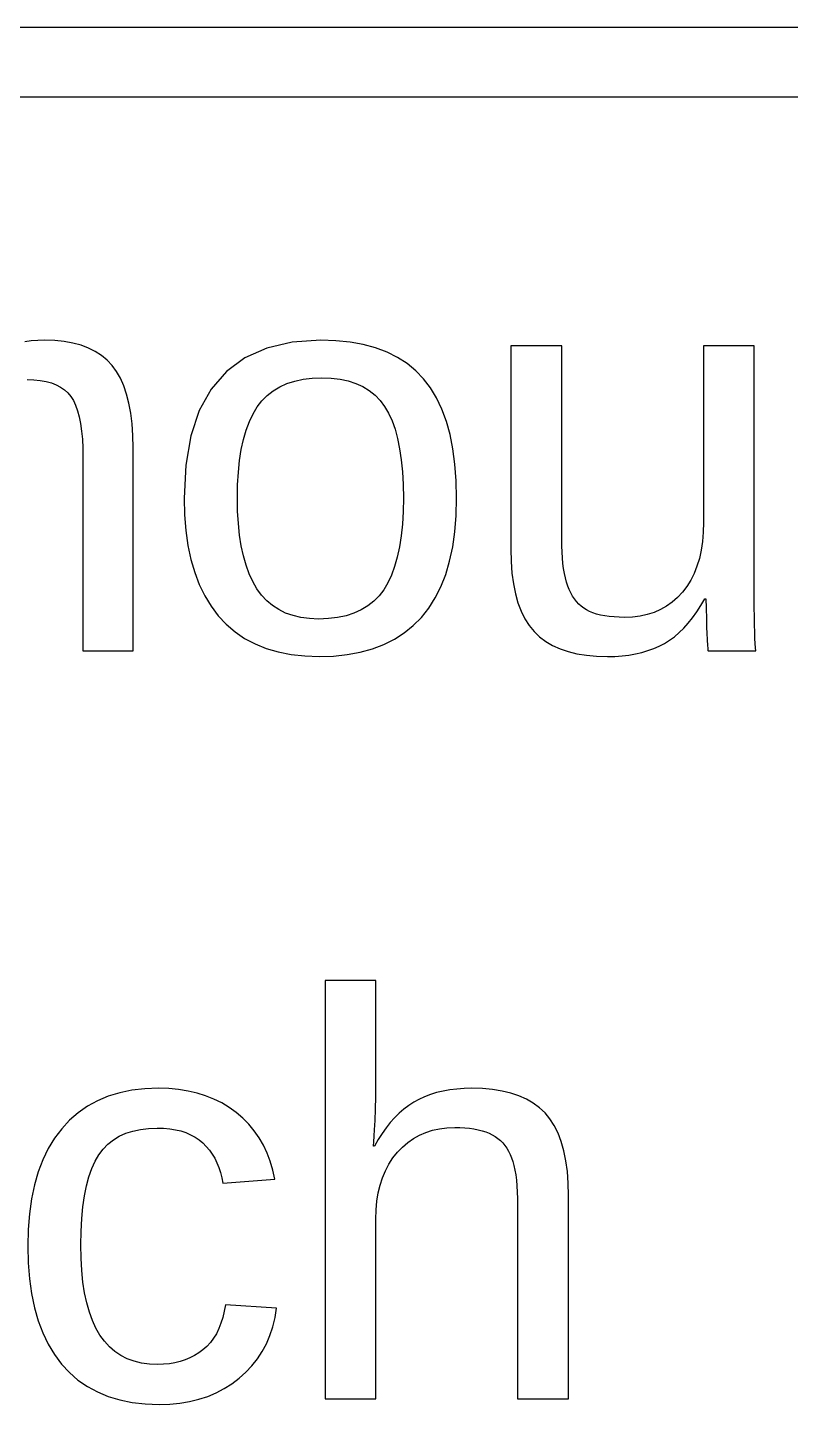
# Model space of a CAD drawing. Header units: metres. Extents: x 8.1 to 95, y -21.3 to 62.6.
# Drawn here: x 87.696 to 90.451, y 31.68 to 36.65 of the extents above; entities that cross this region are included whole.
import ezdxf

# ---------------------------------------------------------------- set-up
doc = ezdxf.new("R2010")
doc.units = ezdxf.units.M

msp = doc.modelspace()

# ---------------------------------------------------------------- linework, layer by layer
for p, q in [((95, 36.65), (76, 36.65)), ((76, 36.4), (95, 36.4)), ((87.7095, 35.5185), (87.686, 35.5155)), ((87.7337, 35.5203), (87.7095, 35.5185)), ((87.7589, 35.5209), (87.7337, 35.5203)), ((87.7948, 35.5198), (87.7589, 35.5209)), ((87.8285, 35.5164), (87.7948, 35.5198)), ((87.86, 35.5109), (87.8285, 35.5164)), ((87.8892, 35.503), (87.86, 35.5109)), ((87.9161, 35.493), (87.8892, 35.503)), ((87.9408, 35.4807), (87.9161, 35.493)), ((88.5599, 35.4928), (88.4808, 35.4576)), ((88.6513, 35.5139), (88.5599, 35.4928)), ((88.7548, 35.5209), (88.6513, 35.5139)), ((88.8092, 35.5192), (88.7548, 35.5209)), ((88.8604, 35.5141), (88.8092, 35.5192)), ((88.9082, 35.5055), (88.8604, 35.5141)), ((88.9527, 35.4935), (88.9082, 35.5055)), ((88.994, 35.4781), (88.9527, 35.4935)), ((89.6249, 35.5006), (89.4408, 35.5006)), ((89.4408, 35.5006), (89.4408, 34.7672)), ((89.6249, 34.8028), (89.6249, 35.5006)), ((90.3196, 35.5006), (90.1366, 35.5006)), ((90.1366, 35.5006), (90.1366, 34.8628)), ((90.3196, 34.635), (90.3196, 35.5006)), ((87.9633, 35.4662), (87.9408, 35.4807)), ((87.9835, 35.4494), (87.9633, 35.4662)), ((88.0015, 35.4304), (87.9835, 35.4494)), ((88.4808, 35.4576), (88.4138, 35.4084)), ((89.032, 35.4592), (88.994, 35.4781)), ((89.0666, 35.4369), (89.032, 35.4592)), ((88.0174, 35.4088), (88.0015, 35.4304)), ((88.0314, 35.3844), (88.0174, 35.4088)), ((88.4138, 35.4084), (88.3589, 35.3451)), ((89.098, 35.4112), (89.0666, 35.4369)), ((89.1261, 35.3821), (89.098, 35.4112)), ((87.6948, 35.3795), (87.7192, 35.3788)), ((87.7192, 35.3788), (87.742, 35.3765)), ((87.742, 35.3765), (87.7629, 35.3728)), ((87.7629, 35.3728), (87.7822, 35.3675)), ((87.7822, 35.3675), (87.7997, 35.3607)), ((87.7997, 35.3607), (87.8155, 35.3524)), ((87.8155, 35.3524), (87.8295, 35.3426)), ((87.8295, 35.3426), (87.8419, 35.3313)), ((88.0436, 35.3572), (88.0314, 35.3844)), ((88.0538, 35.327), (88.0436, 35.3572)), ((88.3589, 35.3451), (88.3163, 35.2678)), ((88.5831, 35.3388), (88.6068, 35.3531)), ((88.6068, 35.3531), (88.6326, 35.3648)), ((88.6326, 35.3648), (88.6606, 35.3739)), ((88.6606, 35.3739), (88.6908, 35.3804)), ((88.6908, 35.3804), (88.7233, 35.3843)), ((88.7233, 35.3843), (88.7579, 35.3856)), ((88.7579, 35.3856), (88.7922, 35.3844)), ((88.7922, 35.3844), (88.8243, 35.3805)), ((88.8243, 35.3805), (88.8541, 35.3742)), ((88.8541, 35.3742), (88.8817, 35.3652)), ((88.8817, 35.3652), (88.9069, 35.3538)), ((88.9069, 35.3538), (88.9299, 35.3398)), ((88.9299, 35.3398), (88.9506, 35.3232)), ((89.1511, 35.3493), (89.1261, 35.3821)), ((89.1731, 35.3128), (89.1511, 35.3493)), ((87.8419, 35.3313), (87.8524, 35.3185)), ((87.8524, 35.3185), (87.8616, 35.3037)), ((87.8616, 35.3037), (87.8697, 35.2865)), ((88.0623, 35.294), (88.0538, 35.327)), ((88.0688, 35.2582), (88.0623, 35.294)), ((88.5255, 35.2803), (88.5425, 35.3024)), ((88.5425, 35.3024), (88.5617, 35.3219)), ((88.5617, 35.3219), (88.5831, 35.3388)), ((88.9506, 35.3232), (88.969, 35.3041)), ((88.969, 35.3041), (88.9852, 35.2824)), ((89.1922, 35.2725), (89.1731, 35.3128)), ((87.8697, 35.2865), (87.8768, 35.2668)), ((87.8768, 35.2668), (87.8827, 35.2448)), ((87.8827, 35.2448), (87.8876, 35.2202)), ((88.0735, 35.2194), (88.0688, 35.2582)), ((88.3163, 35.2678), (88.2859, 35.1763)), ((88.4971, 35.2277), (88.5104, 35.2555)), ((88.5104, 35.2555), (88.5255, 35.2803)), ((88.9852, 35.2824), (88.9994, 35.2579)), ((88.9994, 35.2579), (89.0119, 35.2303)), ((89.2084, 35.2284), (89.1922, 35.2725)), ((87.8876, 35.2202), (87.8913, 35.1933)), ((87.8913, 35.1933), (87.894, 35.1639)), ((88.0763, 35.1778), (88.0735, 35.2194)), ((88.4759, 35.1634), (88.4856, 35.197)), ((88.4856, 35.197), (88.4971, 35.2277)), ((89.0119, 35.2303), (89.0228, 35.1997)), ((89.0228, 35.1997), (89.032, 35.166)), ((89.2216, 35.1806), (89.2084, 35.2284)), ((87.894, 35.1639), (87.8956, 35.132)), ((88.0772, 35.1334), (88.0763, 35.1778)), ((88.2859, 35.1763), (88.2676, 35.0708)), ((88.4679, 35.1268), (88.4759, 35.1634)), ((89.032, 35.166), (89.0395, 35.1292)), ((89.2319, 35.1289), (89.2216, 35.1806)), ((87.8956, 35.132), (87.8962, 35.0978)), ((87.8962, 35.0978), (87.8962, 34.4)), ((88.0772, 34.4), (88.0772, 35.1334)), ((88.4617, 35.0873), (88.4679, 35.1268)), ((89.0395, 35.1292), (89.0453, 35.0894)), ((89.2392, 35.0735), (89.2319, 35.1289)), ((88.2676, 35.0708), (88.2615, 34.9513)), ((88.4546, 34.9996), (88.4573, 35.0449)), ((88.4573, 35.0449), (88.4617, 35.0873)), ((89.0453, 35.0894), (89.0495, 35.0464)), ((89.0495, 35.0464), (89.052, 35.0004)), ((89.2437, 35.0143), (89.2392, 35.0735)), ((88.4537, 34.9513), (88.4546, 34.9996)), ((89.052, 35.0004), (89.0529, 34.9513)), ((89.2451, 34.9513), (89.2437, 35.0143)), ((88.2615, 34.9513), (88.263, 34.8912)), ((88.4546, 34.9043), (88.4537, 34.9513)), ((89.0529, 34.9513), (89.052, 34.9028)), ((89.2435, 34.8889), (89.2451, 34.9513)), ((88.4572, 34.8599), (88.4546, 34.9043)), ((89.052, 34.9028), (89.0494, 34.8573)), ((88.263, 34.8912), (88.2676, 34.8343)), ((88.4616, 34.8182), (88.4572, 34.8599)), ((89.0494, 34.8573), (89.045, 34.8147)), ((89.2388, 34.8302), (89.2435, 34.8889)), ((90.1366, 34.8628), (90.1356, 34.828)), ((88.2676, 34.8343), (88.2752, 34.7807)), ((88.4677, 34.7792), (88.4616, 34.8182)), ((89.045, 34.8147), (89.0389, 34.775)), ((89.231, 34.7751), (89.2388, 34.8302)), ((89.6252, 34.7792), (89.6249, 34.8028)), ((90.1328, 34.7948), (90.1281, 34.7635)), ((90.1356, 34.828), (90.1328, 34.7948)), ((88.2752, 34.7807), (88.2858, 34.7303)), ((88.4756, 34.7429), (88.4677, 34.7792)), ((88.4852, 34.7092), (88.4756, 34.7429)), ((89.0389, 34.775), (89.031, 34.7383)), ((89.22, 34.7236), (89.231, 34.7751)), ((89.4408, 34.7672), (89.4418, 34.7225)), ((89.6259, 34.7568), (89.6252, 34.7792)), ((89.6273, 34.7357), (89.6259, 34.7568)), ((90.1281, 34.7635), (90.1215, 34.7338)), ((88.2858, 34.7303), (88.2995, 34.6831)), ((88.4965, 34.6782), (88.4852, 34.7092)), ((89.0214, 34.7045), (89.0101, 34.6736)), ((89.031, 34.7383), (89.0214, 34.7045)), ((89.2059, 34.6758), (89.22, 34.7236)), ((89.4418, 34.7225), (89.4449, 34.6808)), ((89.6291, 34.7157), (89.6273, 34.7357)), ((89.6315, 34.6969), (89.6291, 34.7157)), ((89.6344, 34.6794), (89.6315, 34.6969)), ((90.113, 34.7059), (90.1026, 34.6797)), ((90.1215, 34.7338), (90.113, 34.7059)), ((88.2995, 34.6831), (88.3162, 34.6391)), ((88.5096, 34.6499), (88.4965, 34.6782)), ((88.5244, 34.6243), (88.5096, 34.6499)), ((88.997, 34.6457), (88.9822, 34.6207)), ((89.0101, 34.6736), (88.997, 34.6457)), ((89.1886, 34.6317), (89.2059, 34.6758)), ((89.4449, 34.6808), (89.4501, 34.6419)), ((89.6378, 34.663), (89.6344, 34.6794)), ((89.6418, 34.6479), (89.6378, 34.663)), ((89.6463, 34.6339), (89.6418, 34.6479)), ((90.0904, 34.6553), (90.0763, 34.6325)), ((90.1026, 34.6797), (90.0904, 34.6553)), ((88.3162, 34.6391), (88.336, 34.5984)), ((88.336, 34.5984), (88.3587, 34.5609)), ((88.5411, 34.6013), (88.5244, 34.6243)), ((88.5598, 34.5811), (88.5411, 34.6013)), ((88.9653, 34.5985), (88.9461, 34.5789)), ((88.9822, 34.6207), (88.9653, 34.5985)), ((89.1682, 34.5912), (89.1886, 34.6317)), ((89.4501, 34.6419), (89.4574, 34.6059)), ((89.4574, 34.6059), (89.4667, 34.5729)), ((89.6513, 34.621), (89.6463, 34.6339)), ((89.657, 34.6089), (89.6513, 34.621)), ((89.6633, 34.5977), (89.657, 34.6089)), ((89.6703, 34.5872), (89.6633, 34.5977)), ((90.0603, 34.6116), (90.0426, 34.5926)), ((90.0763, 34.6325), (90.0603, 34.6116)), ((90.3197, 34.5941), (90.3196, 34.635)), ((90.3199, 34.5569), (90.3197, 34.5941)), ((88.3587, 34.5609), (88.3846, 34.5266)), ((88.5805, 34.5635), (88.5598, 34.5811)), ((88.6032, 34.5487), (88.5805, 34.5635)), ((88.6279, 34.5365), (88.6032, 34.5487)), ((88.9007, 34.5476), (88.8746, 34.5358)), ((88.9246, 34.562), (88.9007, 34.5476)), ((88.9461, 34.5789), (88.9246, 34.562)), ((89.118, 34.521), (89.1447, 34.5543)), ((89.1447, 34.5543), (89.1682, 34.5912)), ((89.4667, 34.5729), (89.4781, 34.5427)), ((89.6778, 34.5776), (89.6703, 34.5872)), ((89.686, 34.5688), (89.6778, 34.5776)), ((89.6949, 34.5609), (89.686, 34.5688)), ((89.7043, 34.5538), (89.6949, 34.5609)), ((89.7144, 34.5475), (89.7043, 34.5538)), ((89.7253, 34.5419), (89.7144, 34.5475)), ((89.9814, 34.549), (89.9582, 34.5389)), ((90.0032, 34.5613), (89.9814, 34.549)), ((90.0236, 34.5758), (90.0032, 34.5613)), ((90.0426, 34.5926), (90.0236, 34.5758)), ((90.1126, 34.5408), (90.1274, 34.5637)), ((90.1274, 34.5637), (90.1416, 34.5882)), ((90.1416, 34.5882), (90.1447, 34.5882)), ((90.1447, 34.5882), (90.1456, 34.555)), ((90.1456, 34.555), (90.1468, 34.5147)), ((90.3203, 34.5234), (90.3199, 34.5569)), ((88.3846, 34.5266), (88.4134, 34.4958)), ((88.4134, 34.4958), (88.4451, 34.4686)), ((88.6546, 34.5271), (88.6279, 34.5365)), ((88.6833, 34.5203), (88.6546, 34.5271)), ((88.714, 34.5163), (88.6833, 34.5203)), ((88.7467, 34.5149), (88.714, 34.5163)), ((88.7821, 34.5162), (88.7467, 34.5149)), ((88.8153, 34.5202), (88.7821, 34.5162)), ((88.8461, 34.5267), (88.8153, 34.5202)), ((88.8746, 34.5358), (88.8461, 34.5267)), ((89.0883, 34.4914), (89.118, 34.521)), ((89.4781, 34.5427), (89.4915, 34.5155)), ((89.4915, 34.5155), (89.5071, 34.4911)), ((89.7374, 34.537), (89.7253, 34.5419)), ((89.7505, 34.5328), (89.7374, 34.537)), ((89.7646, 34.5292), (89.7505, 34.5328)), ((89.7799, 34.5263), (89.7646, 34.5292)), ((89.7962, 34.524), (89.7799, 34.5263)), ((89.8137, 34.5223), (89.7962, 34.524)), ((89.8322, 34.5214), (89.8137, 34.5223)), ((89.8517, 34.521), (89.8322, 34.5214)), ((89.8804, 34.5222), (89.8517, 34.521)), ((89.9077, 34.5255), (89.8804, 34.5222)), ((89.9337, 34.5311), (89.9077, 34.5255)), ((89.9582, 34.5389), (89.9337, 34.5311)), ((90.0654, 34.4821), (90.0817, 34.5001)), ((90.0817, 34.5001), (90.0974, 34.5196)), ((90.0974, 34.5196), (90.1126, 34.5408)), ((90.1468, 34.5147), (90.1475, 34.4942)), ((90.1475, 34.4942), (90.1479, 34.4859)), ((90.3208, 34.4936), (90.3203, 34.5234)), ((88.4451, 34.4686), (88.4797, 34.445)), ((88.4797, 34.445), (88.5173, 34.425)), ((89.0204, 34.4425), (89.0558, 34.4652)), ((89.0558, 34.4652), (89.0883, 34.4914)), ((89.5071, 34.4911), (89.5247, 34.4697)), ((89.5247, 34.4697), (89.5445, 34.4508)), ((89.5445, 34.4508), (89.5668, 34.4341)), ((90.0138, 34.4383), (90.0315, 34.4512)), ((90.0315, 34.4512), (90.0487, 34.4659)), ((90.0487, 34.4659), (90.0654, 34.4821)), ((90.1479, 34.4859), (90.1512, 34.4184)), ((90.3215, 34.4675), (90.3208, 34.4936)), ((90.3224, 34.4451), (90.3215, 34.4675)), ((90.3233, 34.4264), (90.3224, 34.4451)), ((87.8962, 34.4), (88.0772, 34.4)), ((88.5173, 34.425), (88.5577, 34.4087)), ((88.5577, 34.4087), (88.6011, 34.396)), ((88.6011, 34.396), (88.6474, 34.3869)), ((88.8506, 34.3866), (88.8973, 34.3954)), ((88.8973, 34.3954), (88.9412, 34.4076)), ((88.9412, 34.4076), (88.9822, 34.4233)), ((88.9822, 34.4233), (89.0204, 34.4425)), ((89.5668, 34.4341), (89.5914, 34.4196)), ((89.5914, 34.4196), (89.6185, 34.4074)), ((89.6185, 34.4074), (89.6479, 34.3974)), ((89.6479, 34.3974), (89.6798, 34.3897)), ((89.914, 34.3943), (89.9359, 34.4007)), ((89.9359, 34.4007), (89.9568, 34.4083)), ((89.9568, 34.4083), (89.9767, 34.417)), ((89.9767, 34.417), (89.9957, 34.4269)), ((89.9957, 34.4269), (90.0138, 34.4383)), ((90.1512, 34.4184), (90.1517, 34.411)), ((90.1517, 34.411), (90.1521, 34.4053)), ((90.1521, 34.4053), (90.1526, 34.4013)), ((90.1526, 34.4013), (90.1528, 34.4)), ((90.1528, 34.4), (90.3257, 34.4)), ((90.3245, 34.4113), (90.3233, 34.4264)), ((90.3257, 34.4), (90.3245, 34.4113)), ((88.6474, 34.3869), (88.6966, 34.3815)), ((88.6966, 34.3815), (88.7487, 34.3797)), ((88.7487, 34.3797), (88.8011, 34.3814)), ((88.8011, 34.3814), (88.8506, 34.3866)), ((89.6798, 34.3897), (89.714, 34.3841)), ((89.714, 34.3841), (89.7507, 34.3808)), ((89.7507, 34.3808), (89.7897, 34.3797)), ((89.7897, 34.3797), (89.8165, 34.3802)), ((89.8165, 34.3802), (89.8424, 34.382)), ((89.8424, 34.382), (89.8673, 34.3849)), ((89.8673, 34.3849), (89.8912, 34.389)), ((89.8912, 34.389), (89.914, 34.3943)), ((88.9536, 33.2095), (88.7705, 33.2095)), ((88.7705, 33.2095), (88.7705, 31.7)), ((88.9536, 32.8169), (88.9536, 33.2095)), ((88.0291, 32.8047), (87.9876, 32.7921)), ((88.0732, 32.8137), (88.0291, 32.8047)), ((88.1199, 32.8191), (88.0732, 32.8137)), ((88.1692, 32.8209), (88.1199, 32.8191)), ((88.2061, 32.8198), (88.1692, 32.8209)), ((88.2414, 32.8166), (88.2061, 32.8198)), ((88.2754, 32.8112), (88.2414, 32.8166)), ((88.308, 32.8036), (88.2754, 32.8112)), ((88.9535, 32.803), (88.9536, 32.8169)), ((89.1728, 32.8054), (89.1505, 32.7985)), ((89.1961, 32.811), (89.1728, 32.8054)), ((89.2206, 32.8153), (89.1961, 32.811)), ((89.2461, 32.8184), (89.2206, 32.8153)), ((89.2727, 32.8203), (89.2461, 32.8184)), ((89.3004, 32.8209), (89.2727, 32.8203)), ((89.339, 32.8198), (89.3004, 32.8209)), ((89.3753, 32.8165), (89.339, 32.8198)), ((89.4093, 32.811), (89.3753, 32.8165)), ((89.441, 32.8033), (89.4093, 32.811)), ((87.9124, 32.7561), (87.8788, 32.7326)), ((87.9487, 32.7759), (87.9124, 32.7561)), ((87.9876, 32.7921), (87.9487, 32.7759)), ((88.3391, 32.7939), (88.308, 32.8036)), ((88.3688, 32.782), (88.3391, 32.7939)), ((88.3971, 32.768), (88.3688, 32.782)), ((88.424, 32.7518), (88.3971, 32.768)), ((88.9525, 32.7467), (88.9529, 32.7609)), ((88.9529, 32.7609), (88.9532, 32.775)), ((88.9532, 32.775), (88.9534, 32.7891)), ((88.9534, 32.7891), (88.9535, 32.803)), ((89.0722, 32.7587), (89.0547, 32.7454)), ((89.0904, 32.7706), (89.0722, 32.7587)), ((89.1093, 32.7811), (89.0904, 32.7706)), ((89.1294, 32.7905), (89.1093, 32.7811)), ((89.1505, 32.7985), (89.1294, 32.7905)), ((89.4703, 32.7935), (89.441, 32.8033)), ((89.4973, 32.7814), (89.4703, 32.7935)), ((89.522, 32.7671), (89.4973, 32.7814)), ((89.5443, 32.7506), (89.522, 32.7671)), ((87.8477, 32.7056), (87.8193, 32.675)), ((87.8788, 32.7326), (87.8477, 32.7056)), ((88.4495, 32.7334), (88.424, 32.7518)), ((88.4732, 32.7132), (88.4495, 32.7334)), ((88.4949, 32.6913), (88.4732, 32.7132)), ((88.9507, 32.7033), (88.9514, 32.7179)), ((88.9514, 32.7179), (88.952, 32.7323)), ((88.952, 32.7323), (88.9525, 32.7467)), ((89.0214, 32.7145), (89.0056, 32.6969)), ((89.0378, 32.7306), (89.0214, 32.7145)), ((89.0547, 32.7454), (89.0378, 32.7306)), ((89.5644, 32.7319), (89.5443, 32.7506)), ((89.5822, 32.7106), (89.5644, 32.7319)), ((89.5979, 32.6864), (89.5822, 32.7106)), ((87.8193, 32.675), (87.7937, 32.6409)), ((88.0273, 32.6477), (88.0507, 32.6584)), ((88.0507, 32.6584), (88.0761, 32.6668)), ((88.0761, 32.6668), (88.1035, 32.6727)), ((88.1035, 32.6727), (88.1328, 32.6763)), ((88.1328, 32.6763), (88.1642, 32.6775)), ((88.1642, 32.6775), (88.1873, 32.6768)), ((88.1873, 32.6768), (88.2092, 32.6749)), ((88.2092, 32.6749), (88.2299, 32.6715)), ((88.2299, 32.6715), (88.2494, 32.6669)), ((88.2494, 32.6669), (88.2677, 32.6609)), ((88.2677, 32.6609), (88.2849, 32.6535)), ((88.5145, 32.6678), (88.4949, 32.6913)), ((88.5321, 32.6426), (88.5145, 32.6678)), ((88.9479, 32.6508), (88.95, 32.6887)), ((88.95, 32.6887), (88.9507, 32.7033)), ((88.9759, 32.6575), (88.9619, 32.6357)), ((88.9905, 32.6779), (88.9759, 32.6575)), ((89.0056, 32.6969), (88.9905, 32.6779)), ((89.1107, 32.6519), (89.1337, 32.6618)), ((89.1337, 32.6618), (89.1579, 32.6696)), ((89.1579, 32.6696), (89.1835, 32.6751)), ((89.1835, 32.6751), (89.2103, 32.6784)), ((89.2103, 32.6784), (89.2384, 32.6795)), ((89.2384, 32.6795), (89.2571, 32.6792)), ((89.2571, 32.6792), (89.2749, 32.6782)), ((89.2749, 32.6782), (89.2918, 32.6766)), ((89.2918, 32.6766), (89.3078, 32.6743)), ((89.3078, 32.6743), (89.3228, 32.6714)), ((89.3228, 32.6714), (89.3369, 32.6678)), ((89.3369, 32.6678), (89.3501, 32.6635)), ((89.3501, 32.6635), (89.3623, 32.6586)), ((89.3623, 32.6586), (89.3736, 32.6531)), ((89.6116, 32.6592), (89.5979, 32.6864)), ((89.6231, 32.629), (89.6116, 32.6592)), ((87.7937, 32.6409), (87.7711, 32.6036)), ((87.969, 32.6012), (87.9865, 32.619)), ((87.9865, 32.619), (88.0059, 32.6346)), ((88.0059, 32.6346), (88.0273, 32.6477)), ((88.2849, 32.6535), (88.3008, 32.6449)), ((88.3008, 32.6449), (88.3154, 32.6349)), ((88.3154, 32.6349), (88.3289, 32.6236)), ((88.3289, 32.6236), (88.3413, 32.6112)), ((88.3413, 32.6112), (88.3525, 32.5978)), ((88.5476, 32.6158), (88.5321, 32.6426)), ((88.5611, 32.5874), (88.5476, 32.6158)), ((88.9454, 32.6124), (88.9457, 32.6154)), ((88.9485, 32.6124), (88.9454, 32.6124)), ((88.9457, 32.6154), (88.9464, 32.6254)), ((88.9464, 32.6254), (88.9479, 32.6508)), ((88.9619, 32.6357), (88.9485, 32.6124)), ((89.0314, 32.59), (89.0493, 32.6088)), ((89.0493, 32.6088), (89.0685, 32.6254)), ((89.0685, 32.6254), (89.089, 32.6398)), ((89.089, 32.6398), (89.1107, 32.6519)), ((89.3736, 32.6531), (89.3842, 32.6468)), ((89.3842, 32.6468), (89.394, 32.6398)), ((89.394, 32.6398), (89.4032, 32.6321)), ((89.4032, 32.6321), (89.4116, 32.6237)), ((89.4116, 32.6237), (89.4194, 32.6144)), ((89.4194, 32.6144), (89.4265, 32.6045)), ((89.6325, 32.5958), (89.6231, 32.629)), ((87.7515, 32.563), (87.7349, 32.5192)), ((87.7711, 32.6036), (87.7515, 32.563)), ((87.9279, 32.5314), (87.9399, 32.5578)), ((87.9399, 32.5578), (87.9536, 32.5809)), ((87.9536, 32.5809), (87.969, 32.6012)), ((88.3525, 32.5978), (88.3627, 32.5835)), ((88.3627, 32.5835), (88.3718, 32.5683)), ((88.3718, 32.5683), (88.3799, 32.5521)), ((88.5726, 32.5574), (88.5611, 32.5874)), ((88.582, 32.5257), (88.5726, 32.5574)), ((89.0006, 32.5472), (89.015, 32.5694)), ((89.015, 32.5694), (89.0314, 32.59)), ((89.4265, 32.6045), (89.433, 32.5938)), ((89.433, 32.5938), (89.4388, 32.5824)), ((89.4388, 32.5824), (89.4438, 32.5702)), ((89.4438, 32.5702), (89.4483, 32.5569)), ((89.4483, 32.5569), (89.4523, 32.5422)), ((89.6399, 32.5597), (89.6325, 32.5958)), ((89.6451, 32.5206), (89.6399, 32.5597)), ((87.7349, 32.5192), (87.7214, 32.4721)), ((87.9174, 32.5018), (87.9279, 32.5314)), ((88.3799, 32.5521), (88.3868, 32.535)), ((88.3868, 32.535), (88.3927, 32.517)), ((88.3927, 32.517), (88.3974, 32.498)), ((88.5893, 32.4924), (88.582, 32.5257)), ((88.9776, 32.4982), (88.9881, 32.5235)), ((88.9881, 32.5235), (89.0006, 32.5472)), ((89.4523, 32.5422), (89.4557, 32.5259)), ((89.4557, 32.5259), (89.4586, 32.5083)), ((89.4586, 32.5083), (89.461, 32.4891)), ((89.6483, 32.4785), (89.6451, 32.5206)), ((87.7214, 32.4721), (87.7108, 32.4218)), ((87.9013, 32.4327), (87.9086, 32.4689)), ((87.9086, 32.4689), (87.9174, 32.5018)), ((88.3974, 32.498), (88.4012, 32.4781)), ((88.4012, 32.4781), (88.5893, 32.4924)), ((88.9622, 32.4431), (88.9689, 32.4714)), ((88.9689, 32.4714), (88.9776, 32.4982)), ((89.461, 32.4891), (89.4628, 32.4685)), ((89.4628, 32.4685), (89.4641, 32.4464)), ((89.6493, 32.4334), (89.6483, 32.4785)), ((87.7108, 32.4218), (87.7033, 32.3682)), ((87.8957, 32.3933), (87.9013, 32.4327)), ((88.9545, 32.3819), (88.9574, 32.4132)), ((88.9574, 32.4132), (88.9622, 32.4431)), ((89.4641, 32.4464), (89.4649, 32.4228)), ((89.4649, 32.4228), (89.4652, 32.3978)), ((89.6493, 31.7), (89.6493, 32.4334)), ((87.7033, 32.3682), (87.6988, 32.3114)), ((87.8917, 32.3506), (87.8957, 32.3933)), ((88.9536, 32.349), (88.9545, 32.3819)), ((89.4652, 32.3978), (89.4652, 31.7)), ((87.6988, 32.3114), (87.6973, 32.2513)), ((87.8893, 32.3046), (87.8917, 32.3506)), ((88.9536, 31.7), (88.9536, 32.349)), ((87.8885, 32.2554), (87.8893, 32.3046)), ((87.6973, 32.2513), (87.6988, 32.1908)), ((87.8893, 32.208), (87.8885, 32.2554)), ((87.8919, 32.1633), (87.8893, 32.208)), ((87.6988, 32.1908), (87.7033, 32.1336)), ((87.8962, 32.1216), (87.8919, 32.1633)), ((87.7033, 32.1336), (87.7108, 32.0797)), ((87.9021, 32.0826), (87.8962, 32.1216)), ((87.7108, 32.0797), (87.7213, 32.0291)), ((87.9098, 32.0464), (87.9021, 32.0826)), ((87.7213, 32.0291), (87.7348, 31.9818)), ((87.9192, 32.013), (87.9098, 32.0464)), ((87.9303, 31.9825), (87.9192, 32.013)), ((88.4063, 32.016), (88.401, 31.9937)), ((88.4103, 32.0397), (88.4063, 32.016)), ((88.5954, 32.0275), (88.4103, 32.0397)), ((88.5895, 31.9931), (88.5954, 32.0275)), ((87.7348, 31.9818), (87.7513, 31.9378)), ((87.9431, 31.9548), (87.9303, 31.9825)), ((88.3945, 31.9728), (88.3868, 31.9533)), ((88.401, 31.9937), (88.3945, 31.9728)), ((88.5709, 31.9289), (88.5814, 31.9602)), ((88.5814, 31.9602), (88.5895, 31.9931)), ((87.7513, 31.9378), (87.7708, 31.8971)), ((87.9576, 31.9299), (87.9431, 31.9548)), ((87.9739, 31.9077), (87.9576, 31.9299)), ((88.3676, 31.9186), (88.3561, 31.9033)), ((88.3778, 31.9352), (88.3676, 31.9186)), ((88.3868, 31.9533), (88.3778, 31.9352)), ((88.5582, 31.8991), (88.5709, 31.9289)), ((87.7708, 31.8971), (87.7933, 31.8597)), ((87.7933, 31.8597), (87.8188, 31.8256)), ((87.9919, 31.8881), (87.9739, 31.9077)), ((88.0116, 31.8711), (87.9919, 31.8881)), ((88.033, 31.8567), (88.0116, 31.8711)), ((88.3145, 31.8659), (88.2987, 31.8561)), ((88.3294, 31.877), (88.3145, 31.8659)), ((88.3434, 31.8894), (88.3294, 31.877)), ((88.3561, 31.9033), (88.3434, 31.8894)), ((88.5258, 31.8444), (88.5431, 31.871)), ((88.5431, 31.871), (88.5582, 31.8991)), ((87.8188, 31.8256), (87.8472, 31.795)), ((88.0562, 31.845), (88.033, 31.8567)), ((88.0811, 31.8358), (88.0562, 31.845)), ((88.1077, 31.8293), (88.0811, 31.8358)), ((88.1361, 31.8254), (88.1077, 31.8293)), ((88.1662, 31.8241), (88.1361, 31.8254)), ((88.1875, 31.8247), (88.1662, 31.8241)), ((88.208, 31.8267), (88.1875, 31.8247)), ((88.2277, 31.83), (88.208, 31.8267)), ((88.2466, 31.8345), (88.2277, 31.83)), ((88.2648, 31.8404), (88.2466, 31.8345)), ((88.2821, 31.8476), (88.2648, 31.8404)), ((88.2987, 31.8561), (88.2821, 31.8476)), ((88.4843, 31.7961), (88.5062, 31.8195)), ((88.5062, 31.8195), (88.5258, 31.8444)), ((87.8472, 31.795), (87.8782, 31.7679)), ((87.8782, 31.7679), (87.912, 31.7445)), ((88.4341, 31.7544), (88.4601, 31.7742)), ((88.4601, 31.7742), (88.4843, 31.7961)), ((87.912, 31.7445), (87.9485, 31.7247)), ((87.9485, 31.7247), (87.9876, 31.7085)), ((88.3468, 31.7088), (88.3774, 31.7217)), ((88.3774, 31.7217), (88.4065, 31.7369)), ((88.4065, 31.7369), (88.4341, 31.7544)), ((87.9876, 31.7085), (88.0295, 31.6959)), ((88.0295, 31.6959), (88.074, 31.6869)), ((88.074, 31.6869), (88.1213, 31.6815)), ((88.1213, 31.6815), (88.1713, 31.6797)), ((88.1713, 31.6797), (88.2094, 31.6808)), ((88.2094, 31.6808), (88.246, 31.6843)), ((88.246, 31.6843), (88.2811, 31.6902)), ((88.2811, 31.6902), (88.3147, 31.6983)), ((88.3147, 31.6983), (88.3468, 31.7088)), ((88.7705, 31.7), (88.9536, 31.7)), ((89.4652, 31.7), (89.6493, 31.7))]:
    msp.add_line(p, q)

doc.saveas('drawing.dxf')
